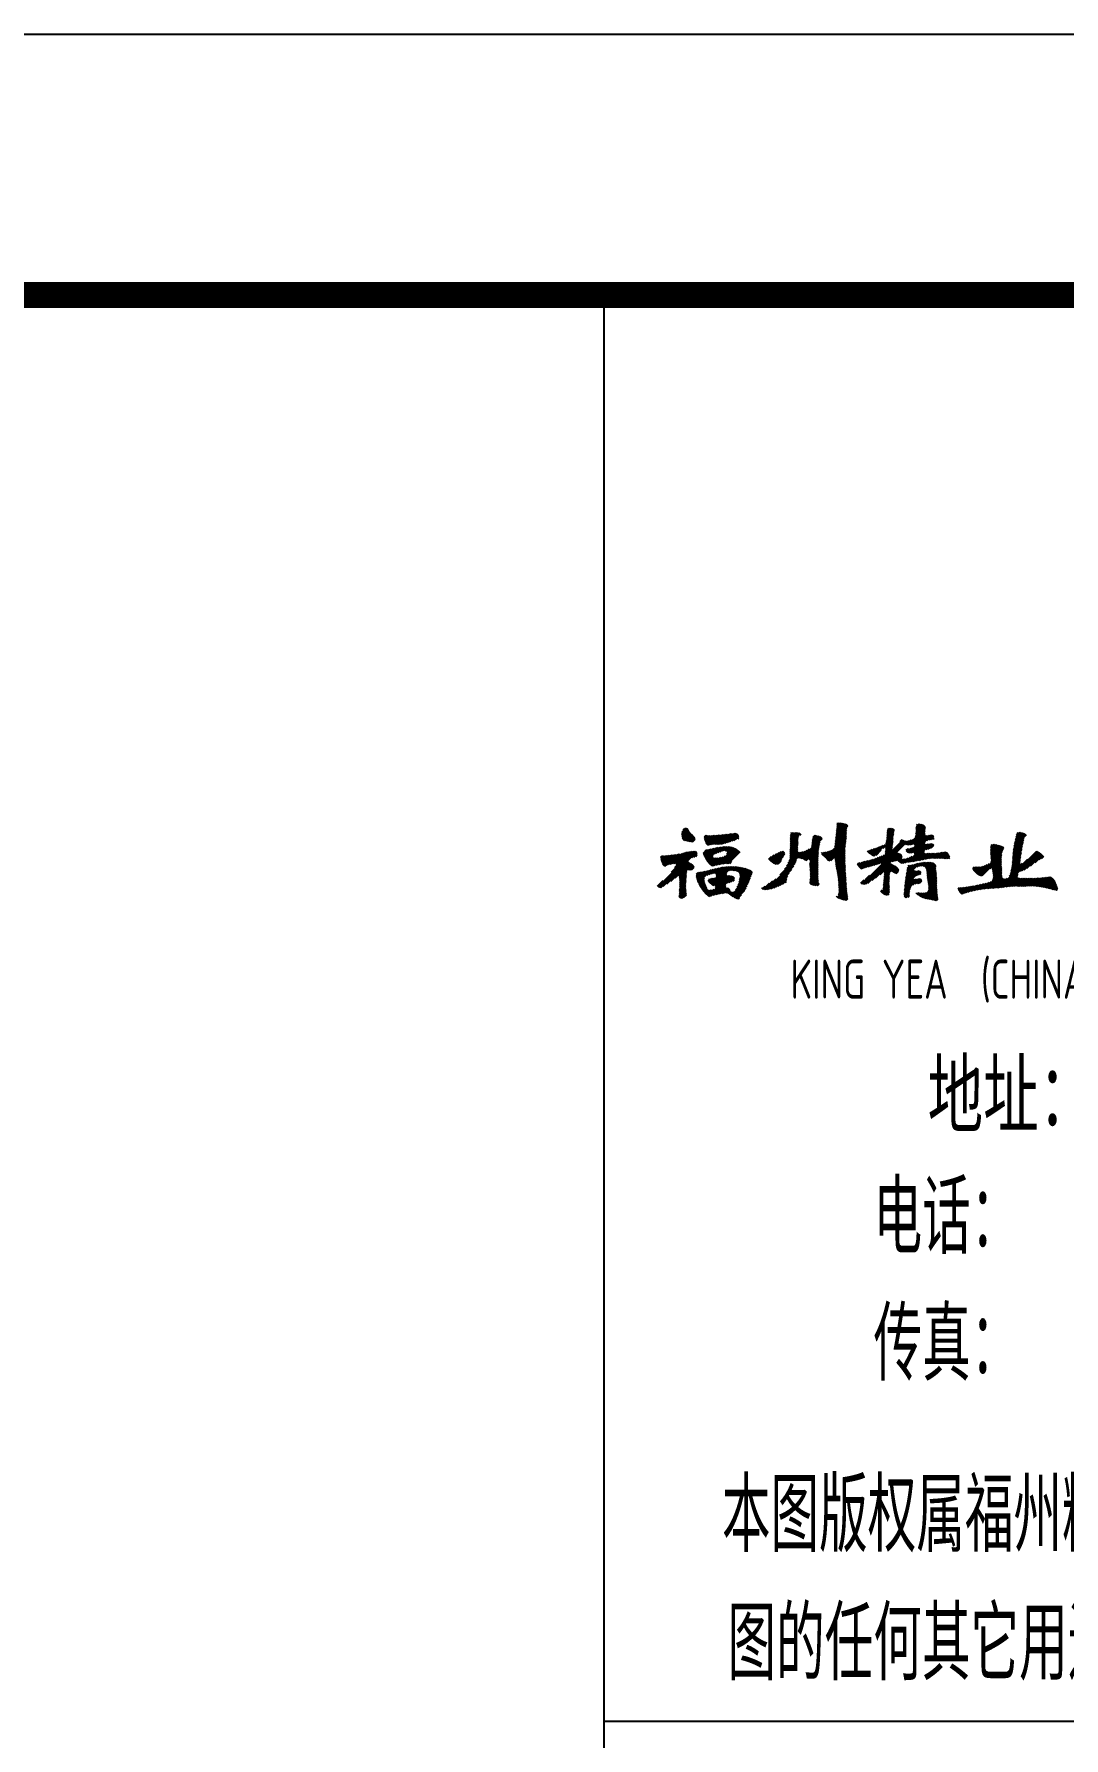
# Model space of a CAD drawing. Extents: x -144902 to 588294, y -160863 to 65494.
# Drawn here: x 53516 to 57462, y -22324 to -15791 of the extents above; entities that cross this region are included whole.
import ezdxf
from ezdxf.enums import TextEntityAlignment as Align

# ---------------------------------------------------------------- set-up
doc = ezdxf.new("R2010")
doc.units = 0
doc.header["$LTSCALE"] = 100
for name, color, linetype in [('1508', 2, 'CONTINUOUS'), ('DQ', 7, 'CONTINUOUS'), ('PUB_TITLE', 4, 'CONTINUOUS'), ('tk', 7, 'CONTINUOUS'), ('tk图框', 7, 'CONTINUOUS')]:
    doc.layers.add(name, color=color, linetype=linetype)
doc.styles.add('HZTXT', font='tssdeng.shx', dxfattribs={"width": 0.7, "bigfont": 'tssdchn.shx'})
doc.styles.add('HZTXT2', font='tssdeng.shx', dxfattribs={"width": 0.7, "bigfont": 'tssdchn.shx'})
doc.styles.add('TK', font='tssdeng.shx', dxfattribs={"width": 0.7, "bigfont": 'tssdchn.shx'})

# ---------------------------------------------------------------- blocks, each defined once
blk = doc.blocks.new('A$C00BC0004')
at = {"layer": 'DQ', "color": 2}
for p, q in [((-6107.6, -2041.5), (-6091, -2024.9)), ((-6107.3, -2036.7), (-6095, -2024.4)), ((-6107.2, -2032), (-6099.2, -2024)), ((-6106.6, -2027), (-6104.2, -2024.6)), ((-6701.9, -2065.5), (-6680.8, -2044.4)), ((-6701.8, -2069.9), (-6678.3, -2046.4)), ((-6701.5, -2074.1), (-6676.7, -2049.2)), ((-6701.3, -2060.4), (-6684.4, -2043.5)), ((-6701, -2078.1), (-6675.4, -2052.5)), ((-6700.4, -2081.9), (-6673.9, -2055.5)), ((-6699.4, -2085.5), (-6672.1, -2058.1)), ((-6697.9, -2088.5), (-6670, -2060.5)), ((-6697.5, -2052.1), (-6690.5, -2045.1)), ((-6695.4, -2090.4), (-6667.7, -2062.7)), ((-6692.1, -2091.6), (-6665.5, -2065)), ((-6688.6, -2092.6), (-6663.1, -2067.1)), ((-6685, -2093.5), (-6660.8, -2069.3)), ((-6681.3, -2094.3), (-6658.4, -2071.4)), ((-6677.6, -2095.1), (-6656.2, -2073.7)), ((-6673.8, -2095.8), (-6654.3, -2076.3)), ((-6669.9, -2096.3), (-6652.7, -2079.1)), ((-6665.7, -2096.7), (-6651.6, -2082.5)), ((-6661.1, -2096.6), (-6651.2, -2086.6)), ((-6615.4, -2082.2), (-6605.2, -2072)), ((-6615.1, -2077.4), (-6609.7, -2072)), ((-6615, -2086.4), (-6600.9, -2072.3)), ((-6614.3, -2090.1), (-6596.6, -2072.4)), ((-6613.3, -2093.7), (-6592.1, -2072.4)), ((-6612.2, -2097.1), (-6587.6, -2072.4)), ((-6611, -2100.3), (-6583, -2072.3)), ((-6609.6, -2103.4), (-6578.3, -2072.1)), ((-6608, -2106.3), (-6573.6, -2071.9)), ((-6605.9, -2108.7), (-6568.8, -2071.6)), ((-6602.8, -2110.1), (-6564, -2071.2)), ((-6596.5, -2108.2), (-6559.1, -2070.8)), ((-6591, -2107.2), (-6554.2, -2070.4)), ((-6586, -2106.7), (-6549.2, -2069.9)), ((-6581.2, -2106.4), (-6544.2, -2069.4)), ((-6576.5, -2106.3), (-6539.2, -2068.9)), ((-6572, -2106.2), (-6534.1, -2068.3)), ((-6567.5, -2106.2), (-6529, -2067.7)), ((-6562.9, -2106.1), (-6523.9, -2067.1)), ((-6558.3, -2106), (-6518.8, -2066.4)), ((-6553.6, -2105.7), (-6513.7, -2065.8)), ((-6548.4, -2105.1), (-6508.6, -2065.3)), ((-6542.6, -2103.8), (-6503.5, -2064.7)), ((-6536.5, -2102.1), (-6498.6, -2064.2)), ((-6530.1, -2100.2), (-6494.1, -2064.3)), ((-6523.4, -2098), (-6490.3, -2065)), ((-6516.7, -2095.8), (-6487.4, -2066.5)), ((-6510, -2093.6), (-6485.4, -2069)), ((-6503.3, -2091.4), (-6484.3, -2072.4)), ((-6496.2, -2088.8), (-6484.1, -2076.6)), ((-6488.3, -2085.4), (-6485, -2082.1)), ((-6286.5, -2117.1), (-6256.6, -2087.2)), ((-6286.4, -2112.5), (-6256, -2082.1)), ((-6286.3, -2107.9), (-6254, -2075.6)), ((-6286.2, -2103.3), (-6247.4, -2064.5)), ((-6286.1, -2098.7), (-6250.5, -2063.1)), ((-6286, -2094.1), (-6254, -2062.1)), ((-6285.9, -2089.6), (-6257.8, -2061.4)), ((-6285.8, -2085), (-6261.9, -2061)), ((-6285.7, -2080.3), (-6266.1, -2060.7)), ((-6285.5, -2075.7), (-6270.5, -2060.7)), ((-6285.2, -2070.9), (-6275.2, -2060.9)), ((-6284.1, -2065.3), (-6281.4, -2062.6)), ((-6249.7, -2071.3), (-6244.5, -2066.1)), ((-6244.7, -2160.5), (-6164.1, -2080)), ((-6241.2, -2161.6), (-6164.5, -2084.9)), ((-6204.5, -2115.8), (-6166.7, -2078.1)), ((-6203.7, -2110.6), (-6169.8, -2076.7)), ((-6203.1, -2105.5), (-6173.1, -2075.5)), ((-6202.4, -2100.3), (-6176.6, -2074.5)), ((-6201.8, -2095.2), (-6180.2, -2073.7)), ((-6201.1, -2090.1), (-6183.9, -2072.8)), ((-6200.4, -2084.9), (-6187.6, -2072.1)), ((-6199.6, -2079.5), (-6191.6, -2071.6)), ((-6151.9, -2157.6), (-6071.6, -2077.3)), ((-6149.8, -2159.9), (-6072, -2082.2)), ((-6147.7, -2162.4), (-6072.4, -2087.1)), ((-6115.5, -2116.7), (-6071.3, -2072.5)), ((-6114.7, -2111.4), (-6071.1, -2067.8)), ((-6114.4, -2106.6), (-6071, -2063.2)), ((-6114.1, -2101.9), (-6071, -2058.7)), ((-6113.7, -2097), (-6070.9, -2054.1)), ((-6113.3, -2092), (-6070.6, -2049.4)), ((-6112.7, -2087), (-6069.8, -2044)), ((-6112.1, -2081.9), (-6065.8, -2035.6)), ((-6111.5, -2076.8), (-6066.5, -2031.7)), ((-6110.9, -2071.6), (-6068.9, -2029.7)), ((-6110.2, -2066.5), (-6072.2, -2028.5)), ((-6109.6, -2061.4), (-6075.8, -2027.6)), ((-6109.1, -2056.4), (-6079.5, -2026.8)), ((-6108.5, -2051.4), (-6083.3, -2026.1)), ((-6108.1, -2046.4), (-6087.1, -2025.5)), ((-5945.7, -2180.3), (-5854.5, -2089.2)), ((-5931.5, -2121.3), (-5892.4, -2082.1)), ((-5923.1, -2117.4), (-5892.5, -2086.7)), ((-5920.2, -2105.5), (-5892, -2077.3)), ((-5918.8, -2099.6), (-5891.4, -2072.2)), ((-5917.8, -2094.1), (-5890.6, -2066.9)), ((-5916.9, -2088.7), (-5889.9, -2061.8)), ((-5916.3, -2083.6), (-5889.1, -2056.4)), ((-5916, -2078.8), (-5887.5, -2050.3)), ((-5915.9, -2074.2), (-5889, -2047.3)), ((-5915.6, -2069.4), (-5892.1, -2045.9)), ((-5915.1, -2064.5), (-5895.7, -2045)), ((-5914.6, -2059.4), (-5899.7, -2044.6)), ((-5914.1, -2054.5), (-5904, -2044.4)), ((-5913.3, -2049.2), (-5908.6, -2044.5)), ((-5865.7, -2095.9), (-5858.4, -2088.6)), ((-5841.7, -2107.8), (-5823.3, -2089.4)), ((-5837.8, -2108.4), (-5817, -2087.6)), ((-5833.4, -2108.5), (-5769.2, -2044.3)), ((-5833.1, -2139.6), (-5766.5, -2073)), ((-5828.6, -2108.2), (-5770.2, -2049.7)), ((-5828.5, -2139.5), (-5762.1, -2073.1)), ((-5823.5, -2139), (-5756.5, -2072)), ((-5823.4, -2107.5), (-5770.5, -2054.6)), ((-5818.4, -2138.4), (-5751.1, -2071.1)), ((-5817.9, -2106.4), (-5770.6, -2059.1)), ((-5813.9, -2138.4), (-5746.3, -2070.8)), ((-5812.9, -2105.9), (-5770.4, -2063.4)), ((-5810.1, -2107.6), (-5769.8, -2067.4)), ((-5809.6, -2111.6), (-5768.7, -2070.8)), ((-5807.1, -2077.7), (-5768.9, -2039.5)), ((-5806.2, -2072.3), (-5769.8, -2035.9)), ((-5805.4, -2067), (-5771.9, -2033.5)), ((-5804.9, -2062.1), (-5774.7, -2031.9)), ((-5804.6, -2057.2), (-5778.1, -2030.7)), ((-5804.3, -2052.4), (-5781.7, -2029.8)), ((-5804.1, -2043.2), (-5789.2, -2028.4)), ((-5804.1, -2047.8), (-5785.4, -2029.1)), ((-5803.7, -2038.4), (-5793.3, -2028)), ((-5801.3, -2031.5), (-5799.3, -2029.4)), ((-5763.1, -2092.1), (-5742, -2070.9)), ((-5756.2, -2089.6), (-5738.3, -2071.8)), ((-5750.3, -2088.3), (-5736.6, -2074.5)), ((-5745.3, -2087.7), (-5736.2, -2078.6)), ((-5739.8, -2086.7), (-5736.7, -2083.7)), ((-5431, -2128.2), (-5392.3, -2089.5)), ((-5430.2, -2122.9), (-5390.1, -2082.7)), ((-5429.3, -2117.5), (-5381, -2069.2)), ((-5428.4, -2112.1), (-5383.4, -2067.1)), ((-5427.4, -2106.6), (-5386.4, -2065.6)), ((-5426.3, -2101), (-5389.6, -2064.3)), ((-5425.1, -2095.3), (-5392.9, -2063.1)), ((-5423.9, -2089.6), (-5396.2, -2062)), ((-5422.6, -2083.8), (-5399.7, -2060.9)), ((-5421.2, -2077.9), (-5403.4, -2060.1)), ((-5419.5, -2071.8), (-5407.4, -2059.6)), ((-5417.1, -2064.9), (-5413, -2060.8)), ((-6793.5, -2269.4), (-6657, -2132.8)), ((-6790.7, -2271), (-6652.3, -2132.6)), ((-6787.2, -2272), (-6648.2, -2133.1)), ((-6783.4, -2156), (-6778.4, -2151)), ((-6783, -2160.1), (-6773.3, -2150.4)), ((-6782.5, -2271.8), (-6645.4, -2134.7)), ((-6782.2, -2163.8), (-6768.7, -2150.2)), ((-6781.3, -2167.4), (-6763.9, -2150)), ((-6780.3, -2170.8), (-6759.1, -2149.7)), ((-6779.2, -2174.2), (-6754.2, -2149.2)), ((-6778, -2177.5), (-6749.3, -2148.8)), ((-6776.8, -2180.8), (-6744.2, -2148.2)), ((-6775.5, -2184), (-6739.2, -2147.6)), ((-6774, -2187), (-6734, -2147)), ((-6771.7, -2189.2), (-6728.8, -2146.3)), ((-6767.9, -2189.8), (-6723.5, -2145.4)), ((-6760.8, -2187.2), (-6718.1, -2144.5)), ((-6753, -2184), (-6712.6, -2143.5)), ((-6747, -2182.5), (-6707, -2142.5)), ((-6742.6, -2213.9), (-6661.9, -2133.2)), ((-6741.5, -2181.5), (-6701.4, -2141.3)), ((-6736.4, -2180.8), (-6695.3, -2139.7)), ((-6731.6, -2180.5), (-6688.6, -2137.5)), ((-6729, -2195.9), (-6666.9, -2133.8)), ((-6727.3, -2180.7), (-6682.7, -2136.1)), ((-6723.9, -2181.8), (-6677.2, -2135.1)), ((-6723.1, -2185.5), (-6672.1, -2134.5)), ((-6663.8, -2157.6), (-6644.2, -2138)), ((-6657, -2155.3), (-6643.9, -2142.2)), ((-6650.1, -2152.9), (-6644.3, -2147)), ((-6619.3, -2140), (-6606.1, -2126.9)), ((-6618.9, -2144.2), (-6600.8, -2126)), ((-6617.7, -2147.5), (-6595.4, -2125.2)), ((-6616.4, -2150.6), (-6589.8, -2124.1)), ((-6615, -2153.7), (-6584, -2122.7)), ((-6613.6, -2156.8), (-6578.1, -2121.3)), ((-6612.1, -2159.8), (-6572.4, -2120.1)), ((-6610.6, -2162.8), (-6566.9, -2119)), ((-6609, -2165.6), (-6561.4, -2118.1)), ((-6607.2, -2168.4), (-6556, -2117.2)), ((-6605.4, -2171.1), (-6582.5, -2148.1)), ((-6603.5, -2173.6), (-6582.6, -2152.8)), ((-6578, -2188.5), (-6543.8, -2154.3)), ((-6577.1, -2142.7), (-6550.8, -2116.4)), ((-6571.7, -2186.8), (-6535.3, -2150.3)), ((-6570.6, -2140.7), (-6545.7, -2115.9)), ((-6565.7, -2185.2), (-6500.5, -2120)), ((-6563.6, -2138.2), (-6540.8, -2115.4)), ((-6559.8, -2183.8), (-6497.4, -2121.4)), ((-6556, -2135.1), (-6536, -2115.1)), ((-6554.1, -2182.6), (-6494.4, -2123)), ((-6548.7, -2181.7), (-6491.6, -2124.6)), ((-6548, -2131.6), (-6531.3, -2114.9)), ((-6543.5, -2180.9), (-6488.8, -2126.3)), ((-6542.4, -2130.5), (-6526.8, -2114.9)), ((-6538.5, -2180.4), (-6486, -2128)), ((-6538.1, -2130.7), (-6522.4, -2115)), ((-6534.5, -2131.6), (-6518.2, -2115.3)), ((-6533.7, -2180.2), (-6483.4, -2129.9)), ((-6531.5, -2133.1), (-6514.3, -2115.9)), ((-6529.4, -2144.4), (-6503.7, -2118.7)), ((-6529.2, -2135.2), (-6510.6, -2116.7)), ((-6529.2, -2180.1), (-6481, -2132)), ((-6528, -2138.6), (-6507.1, -2117.6)), ((-6524.7, -2180.1), (-6479.2, -2134.6)), ((-6369.4, -2164), (-6358.4, -2153)), ((-6367.5, -2166.7), (-6348, -2147.1)), ((-6365.2, -2168.8), (-6338.4, -2142.1)), ((-6362.7, -2170.8), (-6329.7, -2137.8)), ((-6360.1, -2172.7), (-6321.7, -2134.3)), ((-6357.5, -2174.6), (-6315.7, -2132.8)), ((-6354.9, -2176.5), (-6311.8, -2133.4)), ((-6352.2, -2178.3), (-6309.1, -2135.1)), ((-6349.3, -2179.9), (-6307.7, -2138.3)), ((-6346.3, -2181.3), (-6307.9, -2143)), ((-6342.9, -2182.4), (-6312.2, -2151.7)), ((-6325.8, -2223.7), (-6236.8, -2134.7)), ((-6308.1, -2201.6), (-6242.6, -2136)), ((-6299.7, -2188.7), (-6247.8, -2136.7)), ((-6294.5, -2178.9), (-6252.2, -2136.7)), ((-6291.2, -2171.2), (-6256.1, -2136.1)), ((-6289.1, -2164.6), (-6257.5, -2133)), ((-6287.9, -2158.8), (-6257.6, -2128.6)), ((-6287.2, -2153.7), (-6257.5, -2124)), ((-6287.1, -2144.6), (-6257.4, -2114.9)), ((-6287.1, -2149.1), (-6257.4, -2119.4)), ((-6287, -2140), (-6257.3, -2110.3)), ((-6286.9, -2135.5), (-6257.2, -2105.8)), ((-6286.8, -2130.9), (-6257.2, -2101.2)), ((-6286.7, -2126.3), (-6257.1, -2096.7)), ((-6286.6, -2121.7), (-6257, -2092)), ((-6255.6, -2158), (-6230, -2132.4)), ((-6251.8, -2158.7), (-6222.3, -2129.2)), ((-6248.2, -2159.6), (-6212.9, -2124.3)), ((-6238, -2162.9), (-6171.7, -2096.6)), ((-6235.3, -2164.6), (-6174, -2103.4)), ((-6232.5, -2166.3), (-6175.5, -2109.3)), ((-6229.4, -2167.7), (-6176.6, -2114.9)), ((-6225.4, -2168.2), (-6177.4, -2120.2)), ((-6215.9, -2163.2), (-6177.9, -2125.2)), ((-6211.4, -2185.7), (-6179.5, -2153.7)), ((-6211.3, -2181.1), (-6179.3, -2149.1)), ((-6211.1, -2176.4), (-6179.1, -2144.4)), ((-6210.9, -2162.7), (-6178.3, -2130.1)), ((-6210.9, -2171.7), (-6178.9, -2139.7)), ((-6210.7, -2167), (-6178.6, -2134.9)), ((-6166.2, -2140.5), (-6164.2, -2138.5)), ((-6165.9, -2144.7), (-6158.2, -2137)), ((-6164.2, -2147.4), (-6153.3, -2136.6)), ((-6161.9, -2149.6), (-6148, -2135.7)), ((-6159.2, -2151.4), (-6142.1, -2134.3)), ((-6156.7, -2153.4), (-6135.4, -2132.1)), ((-6154.2, -2155.4), (-6127.4, -2128.6)), ((-6145.8, -2165), (-6072.9, -2092.1)), ((-6143.7, -2167.3), (-6073.5, -2097.1)), ((-6141.2, -2169.3), (-6074.1, -2102.3)), ((-6137.8, -2170.4), (-6074.8, -2107.4)), ((-6131.2, -2168.3), (-6075.5, -2112.6)), ((-6118, -2159.6), (-6076.2, -2117.8)), ((-6115.1, -2161.1), (-6076.6, -2122.7)), ((-6114.3, -2164.9), (-6076.8, -2127.3)), ((-6113.9, -2168.9), (-6076.8, -2131.9)), ((-6113.3, -2172.9), (-6076.9, -2136.4)), ((-6112.8, -2176.9), (-6076.9, -2140.9)), ((-6112.3, -2180.8), (-6076.9, -2145.4)), ((-6111.7, -2184.7), (-6076.8, -2149.8)), ((-6111.1, -2188.6), (-6076.8, -2154.3)), ((-6010.5, -2258.7), (-5845.1, -2093.3)), ((-6006.5, -2259.2), (-5840.9, -2093.6)), ((-6002.2, -2259.3), (-5835.8, -2093)), ((-5997.2, -2258.8), (-5875.4, -2137)), ((-5990.7, -2135.6), (-5985.3, -2130.2)), ((-5990, -2256.1), (-5873.6, -2139.7)), ((-5989, -2138.3), (-5978.1, -2127.4)), ((-5986.4, -2140.2), (-5971.3, -2125.1)), ((-5983.6, -2141.9), (-5964.6, -2122.9)), ((-5980.8, -2143.6), (-5958.5, -2121.3)), ((-5978.1, -2145.4), (-5951.9, -2119.3)), ((-5977.4, -2189.6), (-5941.1, -2153.3)), ((-5975.6, -2147.4), (-5943.5, -2115.3)), ((-5973.1, -2243.7), (-5869.8, -2140.4)), ((-5972.9, -2149.2), (-5936.2, -2112.5)), ((-5971.3, -2188), (-5934.2, -2150.9)), ((-5969.5, -2150.3), (-5929.8, -2110.5)), ((-5965.1, -2150.4), (-5922.3, -2107.6)), ((-5965.1, -2186.3), (-5926, -2147.2)), ((-5958.7, -2184.4), (-5896.1, -2121.7)), ((-5958.1, -2147.9), (-5938.6, -2128.4)), ((-5952.2, -2182.4), (-5895.4, -2125.6)), ((-5939.7, -2178.9), (-5851.5, -2090.7)), ((-5937.1, -2180.8), (-5848.5, -2092.2)), ((-5922.4, -2143.6), (-5895.7, -2116.9)), ((-5921.6, -2138.3), (-5895.1, -2111.8)), ((-5921.4, -2133.7), (-5894.3, -2106.6)), ((-5921.3, -2120), (-5892.7, -2091.4)), ((-5921.3, -2129), (-5893.7, -2101.4)), ((-5921.1, -2124.3), (-5893.1, -2096.3)), ((-5897, -2172.1), (-5866.2, -2141.3)), ((-5891.8, -2171.3), (-5863.2, -2142.7)), ((-5886.2, -2170.2), (-5860.8, -2144.9)), ((-5880.6, -2169.2), (-5859.1, -2147.6)), ((-5876.2, -2169.2), (-5858.1, -2151.1)), ((-5873.2, -2170.7), (-5858.1, -2155.6)), ((-5848.1, -2177.1), (-5826.7, -2155.7)), ((-5845.4, -2107), (-5829.8, -2091.4)), ((-5842.3, -2130.8), (-5835.4, -2124)), ((-5842, -2175.5), (-5819.2, -2152.7)), ((-5840.9, -2133.9), (-5830.2, -2123.3)), ((-5839.1, -2136.6), (-5823.7, -2121.3)), ((-5836.6, -2174.5), (-5767.6, -2105.6)), ((-5836.6, -2138.6), (-5817.3, -2119.4)), ((-5831.4, -2173.8), (-5763.4, -2105.8)), ((-5826.3, -2173.3), (-5758.4, -2105.3)), ((-5821.2, -2172.7), (-5753.2, -2104.6)), ((-5816, -2172), (-5748.2, -2104.1)), ((-5811.4, -2140.3), (-5769.5, -2098.5)), ((-5811, -2144.5), (-5769.4, -2102.9)), ((-5810.7, -2171.1), (-5773, -2133.4)), ((-5805.3, -2170.2), (-5773, -2137.9)), ((-5799.8, -2169.2), (-5771.1, -2140.5)), ((-5794.2, -2168.1), (-5767.6, -2141.4)), ((-5788.5, -2166.9), (-5763, -2141.4)), ((-5782.8, -2165.6), (-5758.4, -2141.2)), ((-5777, -2164.4), (-5753.8, -2141.1)), ((-5771.4, -2163.2), (-5749.2, -2141)), ((-5766, -2126.4), (-5743.4, -2103.8)), ((-5765.9, -2162.2), (-5744.6, -2140.9)), ((-5760.6, -2161.4), (-5739.9, -2140.8)), ((-5759.9, -2124.7), (-5739.5, -2104.4)), ((-5755.4, -2160.7), (-5735.4, -2140.7)), ((-5753.8, -2123.2), (-5737.2, -2106.6)), ((-5750.4, -2160.1), (-5730.7, -2140.5)), ((-5746.8, -2120.7), (-5736.3, -2110.2)), ((-5745.4, -2159.7), (-5725.8, -2140.1)), ((-5740.7, -2159.4), (-5720.8, -2139.6)), ((-5736, -2159.3), (-5715.7, -2139)), ((-5731.5, -2159.2), (-5710.4, -2138.1)), ((-5727, -2159.3), (-5704.9, -2137.1)), ((-5722.6, -2159.3), (-5699.5, -2136.2)), ((-5718.2, -2159.4), (-5694.3, -2135.6)), ((-5713.8, -2159.6), (-5689.7, -2135.4)), ((-5709.5, -2159.7), (-5686, -2136.2)), ((-5705.3, -2159.9), (-5683.6, -2138.3)), ((-5701, -2160.2), (-5681.8, -2140.9)), ((-5696.8, -2160.5), (-5679.9, -2143.6)), ((-5692.7, -2160.8), (-5678.1, -2146.3)), ((-5688.5, -2161.2), (-5676.6, -2149.2)), ((-5684.2, -2161.4), (-5675.5, -2152.6)), ((-5563.6, -2224.9), (-5474.8, -2136.1)), ((-5560.6, -2226.3), (-5475.9, -2141.6)), ((-5557.2, -2227.4), (-5476.5, -2146.7)), ((-5551.5, -2226.2), (-5476.8, -2151.5)), ((-5518.7, -2121.6), (-5503.2, -2106.1)), ((-5518.7, -2126), (-5499.4, -2106.8)), ((-5518.6, -2117), (-5507.3, -2105.7)), ((-5518.6, -2130.4), (-5495.8, -2107.6)), ((-5518.4, -2134.7), (-5492.2, -2108.5)), ((-5518.2, -2139.1), (-5488.6, -2109.5)), ((-5518, -2143.3), (-5485.1, -2110.4)), ((-5517.7, -2147.5), (-5481.5, -2111.3)), ((-5517.4, -2151.7), (-5478, -2112.3)), ((-5517.1, -2111), (-5513.1, -2107)), ((-5517.1, -2155.8), (-5474.5, -2113.3)), ((-5516.7, -2160), (-5471.2, -2114.5)), ((-5516.5, -2173.3), (-5472.9, -2129.6)), ((-5516.4, -2164.2), (-5469, -2116.7)), ((-5516.1, -2168.3), (-5468.8, -2121)), ((-5480.6, -2272), (-5341.5, -2132.9)), ((-5475.5, -2271.5), (-5337.6, -2133.5)), ((-5470.4, -2270.9), (-5334.5, -2134.9)), ((-5436.4, -2187.4), (-5403.8, -2154.8)), ((-5435.8, -2182.3), (-5403, -2149.6)), ((-5435.3, -2177.3), (-5402.2, -2144.3)), ((-5434.8, -2172.4), (-5401.4, -2138.9)), ((-5434.4, -2167.5), (-5400.5, -2133.6)), ((-5434.1, -2162.7), (-5399.6, -2128.2)), ((-5433.9, -2158), (-5398.8, -2122.9)), ((-5433.7, -2153.3), (-5397.9, -2117.5)), ((-5433.3, -2148.4), (-5396.9, -2112.1)), ((-5432.9, -2143.5), (-5395.9, -2106.6)), ((-5432.3, -2138.5), (-5394.9, -2101)), ((-5431.7, -2133.4), (-5393.7, -2095.4)), ((-5405.2, -2210.2), (-5331.7, -2136.6)), ((-5398.1, -2207.5), (-5329, -2138.4)), ((-5390.3, -2204.2), (-5326.4, -2140.3)), ((-5380.3, -2198.7), (-5324, -2142.4)), ((-5365.8, -2188.7), (-5321.6, -2144.4)), ((-5348.4, -2175.8), (-5319.3, -2146.6)), ((-5333.3, -2165.2), (-5317.1, -2149)), ((-5324.3, -2160.7), (-5315.2, -2151.6)), ((-6773.6, -2267.4), (-6677, -2170.8)), ((-6760, -2258.3), (-6675.6, -2173.9)), ((-6745.1, -2247.9), (-6672.9, -2175.7)), ((-6727.4, -2234.7), (-6670.1, -2177.4)), ((-6714.5, -2226.2), (-6667.3, -2179.1)), ((-6712.8, -2229.1), (-6664.5, -2180.8)), ((-6711.7, -2232.5), (-6661.8, -2182.6)), ((-6711, -2236.2), (-6683.4, -2208.6)), ((-6710.5, -2240.2), (-6683.7, -2213.4)), ((-6710.1, -2244.3), (-6684, -2218.3)), ((-6678.8, -2204.1), (-6659.3, -2184.5)), ((-6674.5, -2204.2), (-6657.1, -2186.8)), ((-6670.2, -2204.4), (-6655.4, -2189.6)), ((-6665.4, -2204.1), (-6655, -2193.7)), ((-6646.6, -2225.7), (-6634.4, -2213.5)), ((-6646.5, -2230.1), (-6629, -2212.6)), ((-6646.2, -2220.8), (-6639.9, -2214.6)), ((-6646, -2234.1), (-6623.5, -2211.6)), ((-6645.1, -2237.7), (-6618, -2210.6)), ((-6644.1, -2241.2), (-6612.4, -2209.4)), ((-6643, -2244.5), (-6606.6, -2208.2)), ((-6641.8, -2247.8), (-6600.8, -2206.8)), ((-6640.5, -2251.1), (-6594.7, -2205.3)), ((-6639.2, -2254.2), (-6588.5, -2203.5)), ((-6605.1, -2224.6), (-6582.3, -2201.8)), ((-6601.5, -2176.1), (-6581.8, -2156.4)), ((-6599.5, -2178.6), (-6579.3, -2158.4)), ((-6598, -2222), (-6576.2, -2200.2)), ((-6597.4, -2181), (-6575.4, -2159)), ((-6595.3, -2183.4), (-6571, -2159.1)), ((-6592.9, -2185.5), (-6566.3, -2158.9)), ((-6592.9, -2257.3), (-6527.5, -2191.9)), ((-6591.4, -2219.9), (-6570.3, -2198.8)), ((-6590.5, -2259.4), (-6522.7, -2191.6)), ((-6590.3, -2187.3), (-6561.3, -2158.3)), ((-6588, -2261.4), (-6518, -2191.4)), ((-6587, -2188.6), (-6555.9, -2157.5)), ((-6585.2, -2263.1), (-6513.5, -2191.4)), ((-6585.2, -2218.2), (-6564.5, -2197.5)), ((-6583.1, -2189.2), (-6550.1, -2156.2)), ((-6581.8, -2264.2), (-6509, -2191.4)), ((-6579.5, -2217), (-6558.9, -2196.3)), ((-6576.8, -2263.7), (-6530.4, -2217.2)), ((-6575.1, -2217.1), (-6553.3, -2195.3)), ((-6572.4, -2218.9), (-6547.9, -2194.4)), ((-6570.9, -2221.9), (-6542.6, -2193.6)), ((-6570.2, -2230.2), (-6532.4, -2192.4)), ((-6570.2, -2225.7), (-6537.5, -2192.9)), ((-6520, -2179.9), (-6511.5, -2171.4)), ((-6520, -2206.9), (-6504.6, -2191.5)), ((-6515, -2206.3), (-6500.3, -2191.7)), ((-6510.4, -2206.3), (-6496.1, -2192)), ((-6506.1, -2206.4), (-6491.9, -2192.3)), ((-6502, -2206.8), (-6487.8, -2192.7)), ((-6498, -2207.4), (-6483.8, -2193.2)), ((-6495.4, -2281), (-6433.9, -2219.6)), ((-6494.4, -2208.2), (-6479.9, -2193.7)), ((-6491.1, -2209.4), (-6476, -2194.3)), ((-6490.2, -2271.4), (-6432.2, -2213.4)), ((-6488, -2210.8), (-6472.2, -2195)), ((-6487, -2263.7), (-6432.8, -2209.4)), ((-6485.4, -2212.6), (-6468.5, -2195.8)), ((-6484.6, -2256.8), (-6435.2, -2207.4)), ((-6483, -2214.8), (-6464.9, -2196.6)), ((-6482.7, -2250.4), (-6438, -2205.7)), ((-6481.2, -2217.5), (-6461.3, -2197.6)), ((-6481.2, -2244.4), (-6441.1, -2204.3)), ((-6480.1, -2238.8), (-6444.3, -2203)), ((-6479.9, -2220.6), (-6457.8, -2198.6)), ((-6479.4, -2233.6), (-6447.6, -2201.8)), ((-6479.1, -2224.4), (-6454.4, -2199.6)), ((-6479.1, -2228.8), (-6450.9, -2200.7)), ((-6376.9, -2279.3), (-6262.5, -2164.9)), ((-6371.9, -2278.8), (-6264.5, -2171.4)), ((-6366.5, -2277.9), (-6267.8, -2179.2)), ((-6360.9, -2276.7), (-6273, -2188.8)), ((-6354.8, -2275.2), (-6281, -2201.4)), ((-6348.1, -2273), (-6290.9, -2215.8)), ((-6338.7, -2182.7), (-6319.2, -2163.3)), ((-6333.2, -2181.8), (-6321.3, -2169.8)), ((-6211.3, -2190.1), (-6179.6, -2158.4)), ((-6211.1, -2194.4), (-6179.7, -2163)), ((-6210.8, -2198.5), (-6179.8, -2167.6)), ((-6210.8, -2247.9), (-6180.1, -2217.2)), ((-6210.4, -2202.6), (-6179.9, -2172.1)), ((-6210.1, -2242.7), (-6180.2, -2212.8)), ((-6210, -2206.7), (-6180, -2176.7)), ((-6209.7, -2210.9), (-6180, -2181.2)), ((-6209.6, -2237.7), (-6180.2, -2208.3)), ((-6209.5, -2215.1), (-6180.1, -2185.8)), ((-6209.3, -2219.4), (-6180.1, -2190.3)), ((-6209.3, -2232.9), (-6180.2, -2203.8)), ((-6209.2, -2223.8), (-6180.1, -2194.8)), ((-6209.2, -2228.3), (-6180.2, -2199.3)), ((-6110.5, -2192.5), (-6076.7, -2158.7)), ((-6109.8, -2196.3), (-6076.5, -2163)), ((-6109.2, -2200.2), (-6076.4, -2167.4)), ((-6108.5, -2204), (-6076.3, -2171.8)), ((-6107.8, -2207.8), (-6076.1, -2176.1)), ((-6107.1, -2211.5), (-6076, -2180.4)), ((-6106.3, -2215.3), (-6075.8, -2184.8)), ((-6105.6, -2219), (-6075.6, -2189.1)), ((-6104.9, -2222.8), (-6075.4, -2193.4)), ((-6104.2, -2226.6), (-6075.2, -2197.6)), ((-6103.6, -2230.5), (-6075, -2201.9)), ((-6103.1, -2234.5), (-6074.8, -2206.2)), ((-6102.6, -2238.5), (-6074.6, -2210.4)), ((-6102.1, -2242.5), (-6074.3, -2214.7)), ((-6101.7, -2246.6), (-6074.1, -2218.9)), ((-6029.6, -2183.4), (-6024.2, -2178.1)), ((-6028.1, -2186.5), (-6018.4, -2176.7)), ((-6026.4, -2189.3), (-6011.8, -2174.6)), ((-6024.6, -2191.9), (-6005.6, -2172.9)), ((-6022.7, -2194.5), (-5999.7, -2171.5)), ((-6020.6, -2196.9), (-5993.9, -2170.2)), ((-6018.3, -2199.1), (-5988.2, -2169)), ((-6015.5, -2200.8), (-5982.2, -2167.5)), ((-6010.2, -2200), (-5976.2, -2166)), ((-6002.6, -2196.8), (-5969.9, -2164.1)), ((-5995.7, -2194.5), (-5963.2, -2162)), ((-5989.4, -2192.6), (-5956, -2159.3)), ((-5983.3, -2191.1), (-5948.4, -2156.1)), ((-5960.4, -2235.4), (-5902.5, -2177.6)), ((-5942.6, -2222.1), (-5900.5, -2180.1)), ((-5926.9, -2237.9), (-5905.8, -2216.8)), ((-5926.6, -2210.7), (-5897.8, -2181.8)), ((-5926.5, -2233), (-5904.4, -2210.9)), ((-5926.1, -2228.2), (-5885.7, -2187.7)), ((-5925.8, -2223.4), (-5888.6, -2186.2)), ((-5925.6, -2214.2), (-5894.7, -2183.3)), ((-5925.6, -2218.6), (-5891.6, -2184.7)), ((-5903.9, -2210.4), (-5882.8, -2189.3)), ((-5899.1, -2210.1), (-5880.1, -2191.1)), ((-5895.8, -2211.3), (-5877.5, -2193)), ((-5892.8, -2212.8), (-5875.1, -2195.1)), ((-5890, -2214.5), (-5873, -2197.5)), ((-5887.2, -2216.2), (-5871.4, -2200.3)), ((-5884.3, -2217.7), (-5870.8, -2204.2)), ((-5880.6, -2218.6), (-5872, -2210)), ((-5870.7, -2172.7), (-5859.4, -2161.4)), ((-5868.4, -2174.9), (-5856.7, -2163.2)), ((-5865.9, -2176.9), (-5851.9, -2162.9)), ((-5863, -2178.5), (-5846.5, -2162)), ((-5859.4, -2179.4), (-5840.4, -2160.4)), ((-5854.6, -2179), (-5833.9, -2158.3)), ((-5847.4, -2266.2), (-5788.9, -2207.7)), ((-5846.8, -2261.1), (-5793.2, -2207.5)), ((-5846.2, -2256), (-5797.9, -2207.7)), ((-5845.6, -2250.9), (-5802.7, -2208)), ((-5844.9, -2245.7), (-5807.5, -2208.3)), ((-5844.2, -2240.5), (-5811.2, -2207.5)), ((-5843.5, -2235.3), (-5812.6, -2204.5)), ((-5842.7, -2230), (-5790.8, -2178.1)), ((-5841.9, -2224.8), (-5796.5, -2179.3)), ((-5841.1, -2219.5), (-5802.4, -2180.8)), ((-5840.3, -2214.1), (-5808.4, -2182.3)), ((-5839.4, -2208.8), (-5814.7, -2184)), ((-5838.4, -2203.2), (-5820.8, -2185.7)), ((-5837.2, -2197.6), (-5826.3, -2186.7)), ((-5834.5, -2190.4), (-5831.8, -2187.7)), ((-5802.6, -2225.8), (-5786.1, -2209.4)), ((-5800.6, -2192.4), (-5785.2, -2177.1)), ((-5795.9, -2223.6), (-5785.5, -2213.3)), ((-5793.8, -2190.1), (-5779.9, -2176.2)), ((-5788.6, -2220.8), (-5786.5, -2218.8)), ((-5788.4, -2189.2), (-5774.7, -2175.5)), ((-5783.7, -2189), (-5769.7, -2174.9)), ((-5779.5, -2189.3), (-5764.8, -2174.6)), ((-5775.9, -2190.2), (-5760.2, -2174.5)), ((-5772.9, -2191.7), (-5755.8, -2174.5)), ((-5770.4, -2193.6), (-5751.5, -2174.8)), ((-5768.2, -2196), (-5747.5, -2175.2)), ((-5766.5, -2198.8), (-5743.6, -2175.9)), ((-5765.1, -2201.8), (-5740, -2176.8)), ((-5764.1, -2205.3), (-5736.8, -2178)), ((-5763.3, -2209), (-5733.8, -2179.5)), ((-5762.7, -2212.9), (-5731, -2181.2)), ((-5762.4, -2217.1), (-5728.7, -2183.4)), ((-5762.2, -2221.4), (-5728.1, -2187.3)), ((-5761.9, -2225.6), (-5728.7, -2192.3)), ((-5761.6, -2229.7), (-5728.9, -2197.1)), ((-5761.1, -2233.8), (-5728.7, -2201.4)), ((-5760.6, -2237.8), (-5728.3, -2205.4)), ((-5760.1, -2241.7), (-5727.7, -2209.3)), ((-5759.5, -2245.6), (-5727.1, -2213.2)), ((-5758.8, -2249.4), (-5726.7, -2217.3)), ((-5679.4, -2161), (-5676, -2157.7)), ((-5587.5, -2199.3), (-5580.5, -2192.4)), ((-5586.5, -2202.8), (-5576.3, -2192.7)), ((-5584.9, -2205.8), (-5572.4, -2193.2)), ((-5583.1, -2208.4), (-5568.1, -2193.4)), ((-5581, -2210.8), (-5563.6, -2193.4)), ((-5578.8, -2213.1), (-5558.6, -2192.9)), ((-5576.5, -2215.2), (-5553.1, -2191.8)), ((-5574.1, -2217.3), (-5546.9, -2190.2)), ((-5571.6, -2219.4), (-5540, -2187.8)), ((-5569.1, -2221.3), (-5532.3, -2184.6)), ((-5566.4, -2223.2), (-5523.9, -2180.7)), ((-5538.9, -2276.5), (-5476, -2213.6)), ((-5533.9, -2275.9), (-5475.9, -2217.9)), ((-5520.8, -2200), (-5477, -2156.2)), ((-5514.7, -2198.4), (-5477.1, -2160.8)), ((-5512.5, -2200.7), (-5477.1, -2165.2)), ((-5512.1, -2245.2), (-5476.1, -2209.2)), ((-5511.8, -2204.4), (-5477, -2169.7)), ((-5511.2, -2208.3), (-5477, -2174.2)), ((-5510.5, -2212.1), (-5476.9, -2178.6)), ((-5509.8, -2215.9), (-5476.9, -2183)), ((-5509.2, -2219.8), (-5476.8, -2187.4)), ((-5509, -2237.6), (-5476.2, -2204.8)), ((-5508.7, -2223.8), (-5476.7, -2191.8)), ((-5508.4, -2228), (-5476.6, -2196.2)), ((-5508.4, -2232.5), (-5476.4, -2200.5)), ((-5485.6, -2272.5), (-5377.1, -2164.1)), ((-5465.3, -2270.2), (-5413.1, -2218)), ((-5446.2, -2228.7), (-5396.9, -2179.4)), ((-5443.3, -2221.2), (-5403.2, -2181.1)), ((-5441.4, -2214.9), (-5405.5, -2179)), ((-5439.9, -2208.9), (-5405.9, -2174.9)), ((-5438.8, -2203.3), (-5405.6, -2170.1)), ((-5437.9, -2197.9), (-5405.1, -2165.1)), ((-5437.1, -2192.6), (-5404.5, -2160)), ((-6795.8, -2267.2), (-6773.6, -2244.9)), ((-6712.5, -2305.1), (-6686.3, -2278.9)), ((-6712.3, -2309.4), (-6685.8, -2282.9)), ((-6711.5, -2299.6), (-6686.7, -2274.8)), ((-6711.1, -2294.7), (-6686.9, -2270.5)), ((-6711, -2285.6), (-6686.8, -2261.4)), ((-6711, -2290.1), (-6686.9, -2266.1)), ((-6710.9, -2281), (-6686.6, -2256.8)), ((-6710.7, -2276.3), (-6686.3, -2252)), ((-6710.2, -2271.4), (-6686, -2247.2)), ((-6709.9, -2266.5), (-6685.7, -2242.3)), ((-6709.8, -2248.5), (-6684.4, -2223.1)), ((-6709.7, -2261.9), (-6685.3, -2237.5)), ((-6709.6, -2252.8), (-6684.7, -2227.9)), ((-6709.6, -2257.3), (-6685, -2232.7)), ((-6637.8, -2257.3), (-6616, -2235.5)), ((-6636.4, -2260.4), (-6616.3, -2240.3)), ((-6634.9, -2263.4), (-6615.9, -2244.4)), ((-6633.3, -2266.3), (-6615.1, -2248.1)), ((-6631.6, -2269.1), (-6614.1, -2251.6)), ((-6630, -2271.9), (-6613, -2255)), ((-6628.2, -2274.7), (-6611.8, -2258.3)), ((-6626.4, -2277.4), (-6610.6, -2261.6)), ((-6624.6, -2280), (-6609.3, -2264.8)), ((-6622.7, -2282.6), (-6608.1, -2268)), ((-6620.7, -2285.2), (-6606.8, -2271.2)), ((-6618.8, -2287.7), (-6605.4, -2274.3)), ((-6616.7, -2290.2), (-6604, -2277.4)), ((-6614.7, -2292.6), (-6602.2, -2280.1)), ((-6612.5, -2294.9), (-6599.3, -2281.7)), ((-6610.4, -2297.2), (-6595.1, -2282)), ((-6608.1, -2299.5), (-6590.1, -2281.5)), ((-6605.8, -2301.6), (-6584.7, -2280.6)), ((-6603.3, -2303.6), (-6578.5, -2278.9)), ((-6601.1, -2247.6), (-6590.9, -2237.4)), ((-6600.5, -2305.4), (-6521.6, -2226.4)), ((-6600.1, -2242.1), (-6599.1, -2241.1)), ((-6599.5, -2250.5), (-6585.3, -2236.3)), ((-6597.4, -2252.9), (-6580.9, -2236.3)), ((-6597, -2306.3), (-6517.4, -2226.8)), ((-6595.2, -2255.1), (-6575.8, -2235.7)), ((-6589.8, -2303.7), (-6513.3, -2227.1)), ((-6582.8, -2301.1), (-6509.4, -2227.7)), ((-6577, -2299.8), (-6505.9, -2228.7)), ((-6573.8, -2274.2), (-6525.6, -2225.9)), ((-6573.4, -2264.7), (-6530.6, -2221.9)), ((-6573, -2268.8), (-6528.9, -2224.8)), ((-6571.4, -2298.6), (-6533.6, -2260.9)), ((-6565.9, -2297.7), (-6533.8, -2265.6)), ((-6560.4, -2296.7), (-6533.3, -2269.6)), ((-6555, -2295.7), (-6531.4, -2272.2)), ((-6549.5, -2294.8), (-6528, -2273.3)), ((-6544.2, -2293.9), (-6524.2, -2274)), ((-6538.9, -2293.2), (-6520.7, -2274.9)), ((-6533.9, -2292.6), (-6518.3, -2277)), ((-6529.5, -2292.7), (-6517.6, -2280.8)), ((-6526.9, -2254.2), (-6503, -2230.3)), ((-6526.1, -2293.8), (-6516.9, -2284.6)), ((-6520.7, -2252.5), (-6501.2, -2232.9)), ((-6514.3, -2250.6), (-6500.3, -2236.6)), ((-6513.3, -2303.4), (-6436.3, -2226.4)), ((-6510.5, -2305.1), (-6438.9, -2233.6)), ((-6507.7, -2306.8), (-6441.8, -2240.9)), ((-6507.2, -2248), (-6501.1, -2241.9)), ((-6504.8, -2308.4), (-6444.8, -2248.5)), ((-6501.8, -2310), (-6448.1, -2256.2)), ((-6498.8, -2311.4), (-6451.7, -2264.3)), ((-6495.7, -2312.8), (-6455.9, -2273)), ((-6492.6, -2314.1), (-6461.2, -2282.8)), ((-6395.6, -2275.6), (-6392.2, -2272.2)), ((-6393.9, -2278.3), (-6382.5, -2267)), ((-6390.3, -2279.2), (-6366.2, -2255.1)), ((-6386.1, -2279.6), (-6353.2, -2246.6)), ((-6381.7, -2279.6), (-6340.6, -2238.5)), ((-6341, -2270.3), (-6296.3, -2225.6)), ((-6333.3, -2267.2), (-6299, -2232.8)), ((-6325.1, -2263.4), (-6300.3, -2238.6)), ((-6316.1, -2258.9), (-6300.7, -2243.5)), ((-6306.3, -2253.6), (-6301.4, -2248.7)), ((-6211.5, -2253.1), (-6180.1, -2221.7)), ((-6211.2, -2257.3), (-6180, -2226.1)), ((-6209.3, -2259.9), (-6179.9, -2230.5)), ((-6206.2, -2261.3), (-6179.7, -2234.8)), ((-6202.7, -2262.2), (-6179.5, -2239.1)), ((-6198.9, -2262.9), (-6179.3, -2243.3)), ((-6195, -2263.5), (-6178.9, -2247.4)), ((-6191, -2264), (-6178.2, -2251.3)), ((-6187, -2264.5), (-6177.3, -2254.8)), ((-6182.7, -2264.7), (-6176.4, -2258.4)), ((-6107.7, -2310.9), (-6070.6, -2273.8)), ((-6104.6, -2312.4), (-6070.3, -2278)), ((-6102.1, -2300.9), (-6070.9, -2269.7)), ((-6101.5, -2313.7), (-6069.9, -2282.1)), ((-6101.3, -2250.7), (-6073.8, -2223.2)), ((-6101, -2254.9), (-6073.6, -2227.4)), ((-6100.7, -2259.1), (-6073.3, -2231.6)), ((-6100.5, -2263.4), (-6073.1, -2235.9)), ((-6100.4, -2294.6), (-6071.2, -2265.5)), ((-6100.3, -2267.6), (-6072.8, -2240.1)), ((-6100.2, -2272), (-6072.6, -2244.4)), ((-6100.1, -2276.4), (-6072.3, -2248.6)), ((-6100.1, -2289.8), (-6071.5, -2261.3)), ((-6100, -2280.8), (-6072, -2252.8)), ((-6100, -2285.3), (-6071.8, -2257.1)), ((-6098.2, -2314.9), (-6069.5, -2286.3)), ((-6016.6, -2255.7), (-6003.8, -2242.9)), ((-6014, -2257.7), (-5981.5, -2225.2)), ((-5940.4, -2287.4), (-5933.9, -2280.8)), ((-5938.5, -2289.9), (-5907.3, -2258.7)), ((-5936.2, -2292.1), (-5907.1, -2263)), ((-5933.7, -2294.1), (-5906.8, -2267.2)), ((-5931.1, -2296), (-5906.6, -2271.5)), ((-5930.8, -2277.8), (-5907.4, -2254.3)), ((-5930, -2272.5), (-5907.3, -2249.7)), ((-5929.5, -2267.4), (-5907.1, -2245)), ((-5929, -2262.5), (-5906.9, -2240.4)), ((-5928.5, -2257.5), (-5906.7, -2235.6)), ((-5928.3, -2297.7), (-5906.4, -2275.8)), ((-5928.1, -2252.6), (-5906.5, -2230.9)), ((-5927.7, -2247.7), (-5906.3, -2226.3)), ((-5927.3, -2242.8), (-5906.1, -2221.6)), ((-5925.3, -2299.2), (-5906.2, -2280.1)), ((-5922, -2300.4), (-5906.1, -2284.4)), ((-5849.9, -2300.1), (-5827.1, -2277.3)), ((-5849.8, -2295.5), (-5824.7, -2270.4)), ((-5849.6, -2304.3), (-5828.6, -2283.3)), ((-5849.5, -2290.8), (-5797.7, -2238.9)), ((-5849.2, -2286), (-5802.8, -2239.5)), ((-5848.9, -2281.1), (-5807.5, -2239.7)), ((-5848.4, -2276.2), (-5811.6, -2239.3)), ((-5848, -2271.2), (-5814.2, -2237.4)), ((-5816.7, -2262.4), (-5792.1, -2237.8)), ((-5808.5, -2258.7), (-5787.6, -2237.8)), ((-5802.5, -2257.1), (-5784.6, -2239.3)), ((-5797.3, -2256.4), (-5783.1, -2242.3)), ((-5791.9, -2255.6), (-5782.9, -2246.6)), ((-5779.6, -2310.6), (-5724.8, -2255.9)), ((-5776.2, -2311.8), (-5724.8, -2260.3)), ((-5772.8, -2312.9), (-5724.8, -2264.8)), ((-5769.4, -2313.9), (-5724.7, -2269.2)), ((-5765.8, -2314.8), (-5724.6, -2273.5)), ((-5762.1, -2315.6), (-5724.4, -2277.9)), ((-5758.4, -2316.3), (-5724.2, -2282.1)), ((-5758.2, -2253.3), (-5726.3, -2221.4)), ((-5757.8, -2284.3), (-5724.9, -2251.4)), ((-5757.5, -2257.1), (-5725.9, -2225.5)), ((-5757, -2261), (-5725.6, -2229.7)), ((-5756.4, -2265), (-5725.4, -2233.9)), ((-5756, -2269), (-5725.2, -2238.3)), ((-5755.9, -2277.9), (-5724.9, -2247)), ((-5755.7, -2273.2), (-5725, -2242.6)), ((-5754.5, -2317), (-5723.9, -2286.3)), ((-5643.4, -2277.7), (-5638.3, -2272.6)), ((-5642.1, -2280.9), (-5633.6, -2272.3)), ((-5640.7, -2284), (-5628.8, -2272)), ((-5639.2, -2286.9), (-5623.8, -2271.6)), ((-5637.6, -2289.8), (-5618.8, -2271.1)), ((-5635.8, -2292.5), (-5613.7, -2270.4)), ((-5633.7, -2295), (-5608.5, -2269.7)), ((-5631.1, -2296.8), (-5603.2, -2268.9)), ((-5626.4, -2296.7), (-5597.9, -2268.1)), ((-5619.2, -2293.9), (-5592.5, -2267.2)), ((-5612.3, -2291.5), (-5587.1, -2266.3)), ((-5605.9, -2289.6), (-5581.6, -2265.3)), ((-5599.7, -2287.9), (-5576.1, -2264.3)), ((-5593.8, -2286.5), (-5570.6, -2263.2)), ((-5588, -2285.1), (-5565, -2262.1)), ((-5582.2, -2283.9), (-5559.4, -2261)), ((-5576.5, -2282.7), (-5553.7, -2259.8)), ((-5570.9, -2281.5), (-5548, -2258.6)), ((-5565.4, -2280.5), (-5542.2, -2257.3)), ((-5559.9, -2279.5), (-5536.3, -2255.9)), ((-5554.5, -2278.6), (-5530.2, -2254.3)), ((-5549.2, -2277.8), (-5523.8, -2252.4)), ((-5544, -2277.1), (-5516.2, -2249.3)), ((-5528.9, -2275.5), (-5475.7, -2222.3)), ((-5524, -2275.1), (-5475.5, -2226.6)), ((-5519.3, -2274.8), (-5475.2, -2230.8)), ((-5514.5, -2274.6), (-5474.2, -2234.3)), ((-5509.8, -2274.3), (-5472.2, -2236.7)), ((-5505.1, -2274.1), (-5469.1, -2238.1)), ((-5500.3, -2273.8), (-5465.2, -2238.7)), ((-5495.4, -2273.4), (-5460.5, -2238.5)), ((-5490.5, -2273), (-5454, -2236.5)), ((-5460, -2269.4), (-5414.8, -2224.2)), ((-5454.8, -2268.7), (-5415.5, -2229.4)), ((-5449.7, -2268.1), (-5414.3, -2232.6)), ((-5444.7, -2267.6), (-5411.8, -2234.7)), ((-5439.7, -2267.1), (-5408.4, -2235.7)), ((-5434.9, -2266.7), (-5404.4, -2236.3)), ((-5430.1, -2266.5), (-5400.1, -2236.5)), ((-5425.5, -2266.3), (-5395.7, -2236.6)), ((-5421, -2266.4), (-5391.2, -2236.6)), ((-5416.7, -2266.5), (-5386.7, -2236.6)), ((-5412.3, -2266.7), (-5382.2, -2236.5)), ((-5408, -2266.8), (-5377.7, -2236.5)), ((-5403.7, -2266.9), (-5373.2, -2236.5)), ((-5399.2, -2267), (-5368.6, -2236.4)), ((-5394.6, -2266.8), (-5364.1, -2236.3)), ((-5389.9, -2266.7), (-5359.5, -2236.3)), ((-5385.3, -2266.6), (-5354.9, -2236.2)), ((-5380.7, -2266.4), (-5350.3, -2236)), ((-5376.1, -2266.3), (-5345.7, -2235.9)), ((-5371.4, -2266.2), (-5341, -2235.8)), ((-5366.8, -2266), (-5336.4, -2235.6)), ((-5362.2, -2265.9), (-5331.7, -2235.4)), ((-5357.8, -2266), (-5326.9, -2235.1)), ((-5353.5, -2266.2), (-5322.1, -2234.8)), ((-5349.3, -2266.4), (-5317.2, -2234.4)), ((-5345.1, -2266.8), (-5312.2, -2233.9)), ((-5341, -2267.2), (-5307.1, -2233.2)), ((-5337, -2267.6), (-5301.5, -2232.1)), ((-5333, -2268.1), (-5295.9, -2231)), ((-5329, -2268.7), (-5291.2, -2230.9)), ((-5325.2, -2269.3), (-5287.5, -2231.6)), ((-5321.3, -2269.9), (-5284.3, -2232.9)), ((-5317.5, -2270.6), (-5281.6, -2234.7)), ((-5313.8, -2271.4), (-5279.2, -2236.8)), ((-5310.1, -2272.1), (-5277, -2239.1)), ((-5306.4, -2272.9), (-5275.1, -2241.6)), ((-5302.7, -2273.8), (-5273.3, -2244.4)), ((-5299.1, -2274.7), (-5271.7, -2247.2)), ((-5295.5, -2275.6), (-5270.2, -2250.2)), ((-5292, -2276.5), (-5268.7, -2253.2)), ((-5288.5, -2277.5), (-5267.4, -2256.4)), ((-5285, -2278.5), (-5266.1, -2259.6)), ((-5281.5, -2279.5), (-5264.9, -2262.9)), ((-5278, -2280.5), (-5263.8, -2266.3)), ((-5274.4, -2281.4), (-5263, -2270)), ((-5270.6, -2282), (-5262.4, -2273.9)), ((-5266.1, -2282.1), (-5262.7, -2278.6)), ((-6710.2, -2311.8), (-6685.4, -2286.9)), ((-6706.7, -2312.7), (-6685, -2291.1)), ((-6702, -2312.5), (-6684.7, -2295.3)), ((-6696.1, -2311.1), (-6684.9, -2300)), ((-6523.4, -2295.5), (-6515, -2287.2)), ((-6520.9, -2297.6), (-6512.1, -2288.8)), ((-6518.5, -2299.6), (-6508.3, -2289.5)), ((-6515.9, -2301.6), (-6503.7, -2289.4)), ((-6489.2, -2315.2), (-6473.3, -2299.4)), ((-6484.8, -2315.4), (-6481.3, -2311.9)), ((-6109.7, -2308.4), (-6107.2, -2306)), ((-6094.9, -2316.1), (-6069.2, -2290.4)), ((-6091.5, -2317.2), (-6068.7, -2294.4)), ((-6088, -2318.2), (-6068.1, -2298.3)), ((-6084.4, -2319.1), (-6067.5, -2302.2)), ((-6080.7, -2319.9), (-6066.9, -2306)), ((-6076.8, -2320.4), (-6066.3, -2310)), ((-6072.3, -2320.5), (-6066.1, -2314.3)), ((-5918.1, -2301), (-5906.3, -2289.1)), ((-5912.8, -2300.1), (-5907.3, -2294.7)), ((-5848.6, -2307.8), (-5829.7, -2288.9)), ((-5846.4, -2310.1), (-5830.3, -2293.9)), ((-5842.5, -2310.7), (-5830.4, -2298.6)), ((-5837, -2309.7), (-5830.7, -2303.3)), ((-5804.5, -2295.2), (-5801.5, -2292.1)), ((-5802.5, -2297.6), (-5797, -2292.1)), ((-5800, -2299.6), (-5792.8, -2292.4)), ((-5797.3, -2301.4), (-5788.6, -2292.7)), ((-5794.6, -2303.1), (-5784.3, -2292.8)), ((-5791.7, -2304.8), (-5779.9, -2293)), ((-5788.8, -2306.4), (-5775.5, -2293)), ((-5785.8, -2307.9), (-5770.9, -2292.9)), ((-5782.7, -2309.3), (-5765.2, -2291.8)), ((-5750.6, -2317.5), (-5723.6, -2290.5)), ((-5746.8, -2318.2), (-5723.2, -2294.6)), ((-5743.1, -2319), (-5722.7, -2298.7)), ((-5739.5, -2319.9), (-5722.2, -2302.7)), ((-5735.9, -2320.8), (-5721.7, -2306.6)), ((-5732.2, -2321.6), (-5721.1, -2310.5)), ((-5728.1, -2322), (-5720.8, -2314.7))]:
    blk.add_line(p, q, dxfattribs=at)
at = {"layer": 'tk图框', "color": 2, "width": 0.7}
for s, height, style, p in [('KING YEA  (CHINA FUZHOU ) ENGINEERING DESIGN CONSULTANTS ,LTD', 150, 'HZTXT', (-6285.8, -2698.7)), ('本图版权属福州精业建筑工程设计咨询有限公司所有，除本工程外对本', 280, 'HZTXT2', (-6548.7, -4819.7)), ('图的任何其它用途和复制，必须获得本院的书面许可。', 280, 'HZTXT2', (-6527.3, -5311.9))]:
    blk.add_text(s, height=height, dxfattribs=dict(at, style=style)).set_placement(p)
at = {"layer": 'tk图框', "color": 2}
for s, style, width, p in [('地址：福州市五一北路171号新都会花园广场6F', 'HZTXT2', 0.8, (-3509.7, -3059.2)), ('电话：', 'TK', 0.7, (-5688.6, -3523.1)), ('传真：', 'TK', 0.7, (-5688.6, -4008.6))]:
    blk.add_text(s, height=280, dxfattribs=dict(at, style=style, width=width)).set_placement(p, align=Align.MIDDLE)
blk = doc.blocks.new('A1tk')
at = {"layer": 'PUB_TITLE'}
blk.add_line((76100, 52931.8), (83100, 52931.8), dxfattribs=at)
at = {"layer": 'tk'}
blk.add_line((76100, 1000), (76100, 58400), dxfattribs=at)
at = {"layer": 'tk', "color": 5}
blk.add_lwpolyline([(0, 0), (0, 59400), (84100, 59400), (84100, 0)], close=True, dxfattribs=at)
at = {"layer": 'tk', "const_width": 100}
blk.add_lwpolyline([(2500, 1000), (83100, 1000), (83100, 58400), (2500, 58400)], close=True, dxfattribs=at)
at = {"layer": 'tk图框'}
blk.add_blockref('A$C00BC0004', (83100, 58400), dxfattribs=at)

msp = doc.modelspace()

# ---------------------------------------------------------------- block references
at = {"layer": '1508'}
msp.add_blockref('A1tk', (-20399.668, -75190.729), dxfattribs=at)

doc.saveas('drawing.dxf')
